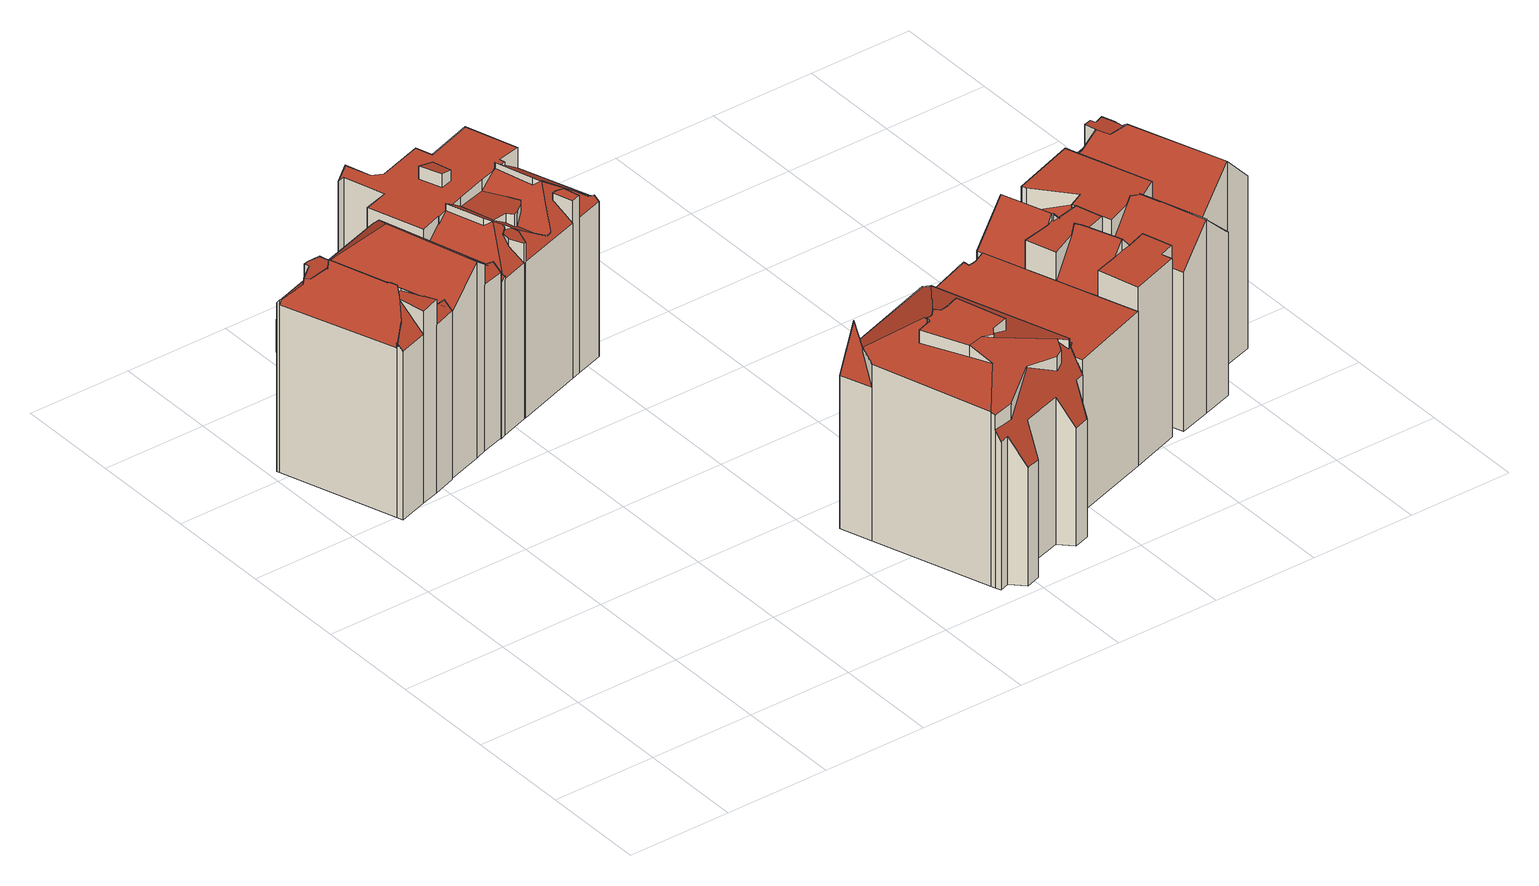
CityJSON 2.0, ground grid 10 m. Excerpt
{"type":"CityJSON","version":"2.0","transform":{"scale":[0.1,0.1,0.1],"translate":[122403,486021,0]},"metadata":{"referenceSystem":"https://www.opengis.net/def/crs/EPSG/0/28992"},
"CityObjects":{
"building1":{"type":"Building","attributes":{"aantal_verblijfsobjecten":4,"bouwjaar":1835,"gebruiksdoel":"woonfunctie","oppervlakte_max":109,"oppervlakte_min":60,"rdf_seealso":"http://bag.basisregistraties.overheid.nl/bag/id/pand/0363100012181710","rf_extrusion_mode":"standard","rf_force_lod11":false,"rf_h_ground":0.178,"rf_h_pc_98p":0,"rf_h_roof_50p":17.98,"rf_h_roof_70p":18.72,"rf_h_roof_max":19.82,"rf_h_roof_min":16.84,"rf_h_roof_ridge":19.92,"rf_is_glass_roof":false,"rf_nodata_frac":0.00843,"rf_nodata_r":0,"rf_pc_select":"PREFERRED_AND_LATEST","rf_pc_year":0,"rf_pointcloud_unusable":false,"rf_pt_density":17.29,"rf_ridgelines":4,"rf_rmse_lod22":0.392,"rf_roof_planes":8,"rf_roof_type":"slanted","rf_success":true,"rf_t_run":37,"rf_volume_lod22":1593.21,"status":"Pand in gebruik"},"children":["building1-1"]},
"building1-1":{"type":"BuildingPart","parents":["building1"],"geometry":[{"type":"Solid","lod":"2.2","boundaries":[[[[0,1,2,3,4,5,6,7,8,9]],[[10,11,12]],[[13,6,5,14]],[[15,7,6,13,16]],[[17,14,5,4,18]],[[19,8,7,15]],[[20,2,1,21]],[[22,23,3,2,20,24]],[[18,4,3,23]],[[25,9,8,19]],[[26,0,9,25]],[[27,28,29,30]],[[31,32,33]],[[34,35,36]],[[37,38,14,17]],[[39,40,41]],[[38,37,41]],[[24,20,42,43]],[[23,22,44]],[[40,39,44,45]],[[45,44,46,47,48]],[[48,47,35,34]],[[47,46,49,50]],[[51,52,53]],[[50,49,53]],[[30,29,54,55]],[[56,57,58]],[[43,42,59,60,61]],[[61,60,52,51]],[[60,59,32,31]],[[62,26,63]],[[21,1,0,26,62]],[[16,13,64]],[[65,66,57,56]],[[55,54,66,65]],[[67,68,11,10]],[[68,67,69]],[[69,70,28,27]],[[70,69,71]],[[44,39,41,37,17,18,23]],[[61,51,53,49,46,44,22,24,43]],[[36,67,10,12,56,58,72,64,13,14,38,41,40,45,48,34]],[[21,62,63,33,32,59,42,20]],[[69,27,30,55,65,56,12,11,68]],[[70,71,25,19,15,16,64,72,58,57,66,54,29,28]],[[71,69,67,36,35,47,50,53,52,60,31,33,63,26,25]]]],"semantics":{"surfaces":[{"type":"GroundSurface"},{"type":"WallSurface","on_footprint_edge":false},{"type":"WallSurface","on_footprint_edge":true},{"type":"RoofSurface","rf_azimuth":161.63,"rf_h_roof_50p":17.81,"rf_h_roof_70p":18.25,"rf_h_roof_max":19.17,"rf_h_roof_min":17.06,"rf_slope":43.12},{"type":"RoofSurface","rf_azimuth":227.54,"rf_h_roof_50p":19.29,"rf_h_roof_70p":19.3,"rf_h_roof_max":19.48,"rf_h_roof_min":19.17,"rf_slope":6.51},{"type":"RoofSurface","rf_azimuth":252.8,"rf_h_roof_50p":18.22,"rf_h_roof_70p":18.87,"rf_h_roof_max":20.17,"rf_h_roof_min":16.66,"rf_slope":39.99},{"type":"RoofSurface","rf_azimuth":161.63,"rf_h_roof_50p":17.51,"rf_h_roof_70p":17.81,"rf_h_roof_max":19.34,"rf_h_roof_min":17.07,"rf_slope":43.12},{"type":"RoofSurface","rf_azimuth":294.66,"rf_h_roof_50p":18.78,"rf_h_roof_70p":18.84,"rf_h_roof_max":19.83,"rf_h_roof_min":18.49,"rf_slope":12.15},{"type":"RoofSurface","rf_azimuth":342.24,"rf_h_roof_50p":17.06,"rf_h_roof_70p":17.41,"rf_h_roof_max":18.98,"rf_h_roof_min":16.43,"rf_slope":44.08},{"type":"RoofSurface","rf_azimuth":72.16,"rf_h_roof_50p":18.16,"rf_h_roof_70p":18.85,"rf_h_roof_max":20.17,"rf_h_roof_min":16.69,"rf_slope":41.41}],"values":[[0,1,2,2,2,2,2,2,2,2,2,1,1,1,1,1,1,1,1,1,1,1,1,1,1,1,1,1,1,1,1,2,1,1,1,1,1,1,1,3,4,5,6,7,8,9]]}}]},
"building2":{"type":"Building","attributes":{"aantal_verblijfsobjecten":4,"bouwjaar":1795,"gebruiksdoel":"woonfunctie","oppervlakte_max":136,"oppervlakte_min":72,"rdf_seealso":"http://bag.basisregistraties.overheid.nl/bag/id/pand/0363100012181711","rf_extrusion_mode":"standard","rf_force_lod11":false,"rf_h_ground":0.292,"rf_h_pc_98p":0,"rf_h_roof_50p":18.13,"rf_h_roof_70p":18.68,"rf_h_roof_max":19.71,"rf_h_roof_min":16.84,"rf_h_roof_ridge":19.74,"rf_is_glass_roof":false,"rf_nodata_frac":0,"rf_nodata_r":0,"rf_pc_select":"PREFERRED_AND_LATEST","rf_pc_year":0,"rf_pointcloud_unusable":false,"rf_pt_density":17.19,"rf_ridgelines":2,"rf_rmse_lod22":0.335,"rf_roof_planes":8,"rf_roof_type":"slanted","rf_success":true,"rf_t_run":27,"rf_volume_lod22":1567.51,"status":"Pand in gebruik"},"children":["building2-1"]},
"building2-1":{"type":"BuildingPart","parents":["building2"],"geometry":[{"type":"Solid","lod":"2.2","boundaries":[[[[73,74,75,76,77,78,79,80,81]],[[82,79,78,83]],[[84,80,79,82,85]],[[86,81,80,84]],[[87,77,76,88]],[[88,89,90]],[[91,92,93]],[[83,78,77,87]],[[94,86,92,91]],[[95,73,81,86,94]],[[85,82,96]],[[89,88,76,75,97]],[[97,75,74,98]],[[98,74,73,95]],[[83,87,88,90,99]],[[93,96,82,83,99,95,94,91]],[[96,93,92,86,84,85]],[[98,95,99,90,89,97]]]],"semantics":{"surfaces":[{"type":"GroundSurface"},{"type":"WallSurface","on_footprint_edge":true},{"type":"WallSurface","on_footprint_edge":false},{"type":"RoofSurface","rf_azimuth":342.46,"rf_h_roof_50p":17.35,"rf_h_roof_70p":17.93,"rf_h_roof_max":19.48,"rf_h_roof_min":16.35,"rf_slope":41.49},{"type":"RoofSurface","rf_azimuth":73.54,"rf_h_roof_50p":18.11,"rf_h_roof_70p":18.74,"rf_h_roof_max":19.91,"rf_h_roof_min":16.59,"rf_slope":39.36},{"type":"RoofSurface","rf_azimuth":158.53,"rf_h_roof_50p":17.48,"rf_h_roof_70p":17.8,"rf_h_roof_max":18.63,"rf_h_roof_min":16.92,"rf_slope":41.24},{"type":"RoofSurface","rf_azimuth":252.21,"rf_h_roof_50p":18.04,"rf_h_roof_70p":18.74,"rf_h_roof_max":19.91,"rf_h_roof_min":16.47,"rf_slope":39.51}],"values":[[0,1,1,1,1,2,2,1,2,1,2,1,1,1,3,4,5,6]]}}]},
"building3":{"type":"Building","attributes":{"aantal_verblijfsobjecten":15,"bouwjaar":1908,"gebruiksdoel":"industriefunctie,woonfunctie","oppervlakte_max":120,"oppervlakte_min":36,"rdf_seealso":"http://bag.basisregistraties.overheid.nl/bag/id/pand/0363100012180443","rf_extrusion_mode":"standard","rf_force_lod11":false,"rf_h_ground":0.207,"rf_h_pc_98p":0,"rf_h_roof_50p":17.47,"rf_h_roof_70p":17.75,"rf_h_roof_max":18.97,"rf_h_roof_min":3.4,"rf_h_roof_ridge":18.9,"rf_is_glass_roof":false,"rf_nodata_frac":0.0564,"rf_nodata_r":0,"rf_pc_select":"PREFERRED_AND_LATEST","rf_pc_year":0,"rf_pointcloud_unusable":false,"rf_pt_density":17.92,"rf_ridgelines":10,"rf_rmse_lod22":0.558,"rf_roof_planes":19,"rf_roof_type":"slanted","rf_success":true,"rf_t_run":104,"rf_volume_lod22":3526.05,"status":"Pand in gebruik"},"children":["building3-1"]},
"building3-1":{"type":"BuildingPart","parents":["building3"],"geometry":[{"type":"Solid","lod":"2.2","boundaries":[[[[100,101,102,103,104,105,106,107,108,109,110,111,112,113,114,115,116,117,118,119,120,121,122]],[[123,110,109,124]],[[125,111,110,123]],[[126,127,128,129]],[[124,109,108,130]],[[131,132,112,111,125]],[[133,134,132,131]],[[135,106,105,136]],[[137,103,102,138]],[[139,104,103,137]],[[136,105,104,139]],[[130,108,107,140]],[[140,107,106,135,141]],[[141,135,138,142]],[[143,100,122,144]],[[145,146,147]],[[148,119,118,149]],[[150,148,151]],[[152,121,120,153]],[[153,120,119,148,150]],[[154,155,156,157]],[[158,159,160]],[[161,162,160]],[[155,117,116,163]],[[164,113,112,132]],[[165,114,113,164,166]],[[167,168,169,170]],[[171,163,116,115,168,167]],[[168,115,114,165]],[[172,173,174,175]],[[170,169,176,177]],[[177,176,178,179]],[[180,181,182]],[[166,164,182]],[[183,149,118,117,155,154]],[[184,185,186]],[[187,188,189]],[[190,191,192]],[[193,194,192]],[[194,195,196]],[[181,180,197]],[[162,161,197]],[[157,156,198,199]],[[195,194,193,199]],[[144,122,121,152,200]],[[201,202,203]],[[199,198,203]],[[204,205,206,207]],[[189,188,205,204]],[[208,209,210]],[[211,212,213,210]],[[213,212,159,158]],[[202,201,214]],[[215,216,146,145]],[[217,218,216]],[[219,220,149,183]],[[191,190,220,219]],[[207,206,221,222]],[[200,152,223,224]],[[216,215,225]],[[185,226,225]],[[226,185,184,227,228]],[[228,227,229]],[[212,211,229]],[[209,208,134,133]],[[175,174,127,126]],[[224,223,218,217]],[[230,231,163,171]],[[222,221,232,233]],[[233,232,234]],[[142,138,102,101,235]],[[179,178,231,230]],[[129,128,173,172]],[[235,101,100,143]],[[138,135,136,139,137]],[[231,178,176,169,168,165,166,182,181,197,161,214,201,203,198,156,155,163]],[[191,219,183,154,157,199,193,192]],[[147,196,195,199,203,202,206,205,188,187,186,185,225,215,145]],[[234,232,221,206,202,214,161,160,159,212,229,227]],[[134,208,210,213,158,160,162,197,180,182,164,132]],[[218,223,152,153,150,151,147,146,216]],[[196,147,151,148,149,220,190,192,194]],[[233,234,227,184,186,187,189,204,207,222]],[[179,230,171,167,170,177]],[[129,172,175,126]],[[235,143,144,200,224,217,216,225,226,228,229,211,210,209,133,131,125,123,124,130,140,141,142],[173,128,127,174]]]],"semantics":{"surfaces":[{"type":"GroundSurface"},{"type":"WallSurface","on_footprint_edge":true},{"type":"WallSurface","on_footprint_edge":false},{"type":"RoofSurface","rf_azimuth":11.39,"rf_h_roof_50p":3.41,"rf_h_roof_70p":3.42,"rf_h_roof_max":17.88,"rf_h_roof_min":3.41,"rf_slope":0.174},{"type":"RoofSurface","rf_azimuth":161.13,"rf_h_roof_50p":16.57,"rf_h_roof_70p":17.16,"rf_h_roof_max":18.08,"rf_h_roof_min":15.75,"rf_slope":36.15},{"type":"RoofSurface","rf_azimuth":26.03,"rf_h_roof_50p":17.34,"rf_h_roof_70p":17.36,"rf_h_roof_max":17.42,"rf_h_roof_min":17.3,"rf_slope":5.13},{"type":"RoofSurface","rf_azimuth":73.32,"rf_h_roof_50p":17.24,"rf_h_roof_70p":17.75,"rf_h_roof_max":18.56,"rf_h_roof_min":15.65,"rf_slope":35.23},{"type":"RoofSurface","rf_azimuth":248.54,"rf_h_roof_50p":17.03,"rf_h_roof_70p":17.39,"rf_h_roof_max":18.47,"rf_h_roof_min":15.65,"rf_slope":33.23},{"type":"RoofSurface","rf_azimuth":72.24,"rf_h_roof_50p":16.8,"rf_h_roof_70p":17.38,"rf_h_roof_max":18.47,"rf_h_roof_min":15.55,"rf_slope":35.03},{"type":"RoofSurface","rf_azimuth":251.22,"rf_h_roof_50p":16.63,"rf_h_roof_70p":17.17,"rf_h_roof_max":18.56,"rf_h_roof_min":15.41,"rf_slope":34.62},{"type":"RoofSurface","rf_azimuth":161.13,"rf_h_roof_50p":16.74,"rf_h_roof_70p":17.19,"rf_h_roof_max":18,"rf_h_roof_min":15.81,"rf_slope":36.15},{"type":"RoofSurface","rf_azimuth":26.03,"rf_h_roof_50p":16.92,"rf_h_roof_70p":16.98,"rf_h_roof_max":17.77,"rf_h_roof_min":16.72,"rf_slope":5.13},{"type":"RoofSurface","rf_azimuth":109.55,"rf_h_roof_50p":17.7,"rf_h_roof_70p":17.7,"rf_h_roof_max":17.71,"rf_h_roof_min":17.69,"rf_slope":0.582},{"type":"RoofSurface","rf_azimuth":62.82,"rf_h_roof_50p":18.94,"rf_h_roof_70p":18.97,"rf_h_roof_max":19.08,"rf_h_roof_min":18.82,"rf_slope":9.3},{"type":"RoofSurface","rf_azimuth":109.54,"rf_h_roof_50p":17.81,"rf_h_roof_70p":17.83,"rf_h_roof_max":19.08,"rf_h_roof_min":17.72,"rf_slope":0.582}],"values":[[0,1,1,2,1,1,2,1,1,1,1,1,1,2,1,2,1,2,1,1,2,2,2,1,1,1,2,1,1,2,2,2,2,2,1,2,2,2,2,2,2,2,2,2,1,2,2,2,2,2,2,2,2,2,2,2,2,2,2,2,2,2,2,2,2,2,2,2,2,2,1,2,2,1,3,4,5,6,7,8,9,10,11,12,13,14]]}}]},
"building4":{"type":"Building","attributes":{"aantal_verblijfsobjecten":1,"bouwjaar":1873,"gebruiksdoel":"bijeenkomstfunctie","oppervlakte_max":833,"oppervlakte_min":833,"rdf_seealso":"http://bag.basisregistraties.overheid.nl/bag/id/pand/0363100012170288","rf_extrusion_mode":"standard","rf_force_lod11":false,"rf_h_ground":0.368,"rf_h_pc_98p":0,"rf_h_roof_50p":18.65,"rf_h_roof_70p":19.17,"rf_h_roof_max":20.22,"rf_h_roof_min":16.55,"rf_h_roof_ridge":19.96,"rf_is_glass_roof":false,"rf_nodata_frac":0.0373,"rf_nodata_r":0,"rf_pc_select":"PREFERRED_AND_LATEST","rf_pc_year":0,"rf_pointcloud_unusable":false,"rf_pt_density":17.4,"rf_ridgelines":8,"rf_rmse_lod22":0.36,"rf_roof_planes":17,"rf_roof_type":"slanted","rf_success":true,"rf_t_run":60,"rf_volume_lod22":3494.21,"status":"Pand in gebruik"},"children":["building4-1"]},
"building4-1":{"type":"BuildingPart","parents":["building4"],"geometry":[{"type":"Solid","lod":"2.2","boundaries":[[[[236,237,238,239,240,241,242,243,244,245,246,247,248,249,250,251,252,253]],[[254,252,251,255,256]],[[256,255,257,258]],[[259,247,246,260]],[[255,251,250,261]],[[262,249,248,263]],[[261,250,249,262]],[[264,265,266,267]],[[263,248,247,259]],[[260,246,245,268]],[[268,245,244,269]],[[270,243,242,271]],[[269,244,243,270]],[[272,238,237,273]],[[271,242,241,274]],[[275,276,277,278]],[[279,280,240,239,281]],[[274,241,240,280]],[[281,239,238,272]],[[282,283,284]],[[267,266,285,286]],[[258,257,287,288]],[[289,290,291,292]],[[293,291,294]],[[295,296,297,298]],[[299,300,296,295]],[[301,302,303,304]],[[304,303,290,289]],[[305,306,253,252,254]],[[307,308,309,310]],[[310,309,276,275]],[[311,312,313]],[[312,311,308,307]],[[292,291,293,300,299]],[[298,297,283,282]],[[286,285,314,315]],[[315,314,280,279]],[[278,277,316,317]],[[317,316,302,301]],[[318,236,253,306]],[[319,320,306,305]],[[321,273,237,236,318]],[[320,319,322]],[[273,321,322]],[[288,287,265,264]],[[288,264,267,286,311,313,282,284,254,256,258]],[[317,301,304,289,292,299,295,298,282,313,312,307,310,275,278]],[[320,322,321,318,306]],[[319,294,291,290,303,281,272,273,322]],[[294,319,305,254,284,283,297,296,300,293]],[[311,286,315,279,281,303,302,316,277,276,309,308]],[[265,287,257,255,261,262,263,259,260,268,269,270,271,274,280,314,285,266]]]],"semantics":{"surfaces":[{"type":"GroundSurface"},{"type":"WallSurface","on_footprint_edge":true},{"type":"WallSurface","on_footprint_edge":false},{"type":"RoofSurface","rf_azimuth":164.13,"rf_h_roof_50p":18.65,"rf_h_roof_70p":19.1,"rf_h_roof_max":20.32,"rf_h_roof_min":17.54,"rf_slope":28.32},{"type":"RoofSurface","rf_azimuth":325.09,"rf_h_roof_50p":20.18,"rf_h_roof_70p":20.18,"rf_h_roof_max":20.32,"rf_h_roof_min":20.17,"rf_slope":0.259},{"type":"RoofSurface","rf_azimuth":251.8,"rf_h_roof_50p":17.3,"rf_h_roof_70p":17.99,"rf_h_roof_max":19.35,"rf_h_roof_min":15.26,"rf_slope":65.19},{"type":"RoofSurface","rf_azimuth":340.9,"rf_h_roof_50p":18.19,"rf_h_roof_70p":18.58,"rf_h_roof_max":20.17,"rf_h_roof_min":17.28,"rf_slope":26.97},{"type":"RoofSurface","rf_azimuth":249.55,"rf_h_roof_50p":18.39,"rf_h_roof_70p":18.71,"rf_h_roof_max":20.19,"rf_h_roof_min":17.6,"rf_slope":20},{"type":"RoofSurface","rf_azimuth":71.92,"rf_h_roof_50p":18.48,"rf_h_roof_70p":18.8,"rf_h_roof_max":20.19,"rf_h_roof_min":17.85,"rf_slope":19.14},{"type":"RoofSurface","rf_azimuth":161.2,"rf_h_roof_50p":15.7,"rf_h_roof_70p":16.52,"rf_h_roof_max":18.63,"rf_h_roof_min":12.3,"rf_slope":62.15}],"values":[[0,1,2,1,1,1,1,2,1,1,1,1,1,1,1,2,1,1,1,2,2,2,2,2,2,2,2,2,1,2,2,2,2,2,2,2,2,2,2,1,2,1,2,2,2,3,4,5,6,7,8,9]]}}]},
"building5":{"type":"Building","attributes":{"aantal_verblijfsobjecten":1,"bouwjaar":1873,"gebruiksdoel":"woonfunctie","oppervlakte_max":446,"oppervlakte_min":446,"rdf_seealso":"http://bag.basisregistraties.overheid.nl/bag/id/pand/0363100012170294","rf_extrusion_mode":"standard","rf_force_lod11":false,"rf_h_ground":1.34,"rf_h_pc_98p":0,"rf_h_roof_50p":16.29,"rf_h_roof_70p":16.42,"rf_h_roof_max":16.64,"rf_h_roof_min":14.17,"rf_h_roof_ridge":16.09,"rf_is_glass_roof":false,"rf_nodata_frac":0.105,"rf_nodata_r":0,"rf_pc_select":"_HIGHEST_YET_INSUFFICIENT_COVERAGE","rf_pc_year":0,"rf_pointcloud_unusable":false,"rf_pt_density":17.16,"rf_ridgelines":3,"rf_rmse_lod22":0.543,"rf_roof_planes":9,"rf_roof_type":"slanted","rf_success":true,"rf_t_run":24,"rf_volume_lod22":1873.97,"status":"Pand in gebruik"},"children":["building5-1"]},
"building5-1":{"type":"BuildingPart","parents":["building5"],"geometry":[{"type":"Solid","lod":"2.2","boundaries":[[[[323,324,325,326,327,328,329,330]],[[331,332,333,334]],[[334,333,326,325,335]],[[336,327,326,333]],[[337,330,329,338]],[[339,324,323,340]],[[335,325,324,339]],[[341,342,343,344]],[[342,328,327,336]],[[338,329,328,342,341]],[[345,346,340,347]],[[347,340,323,330,337]],[[344,343,332,331]],[[346,345,348]],[[348,345,347,337,338,341,344,331,334,335]],[[332,343,342,336,333]],[[346,348,335,339,340]]]],"semantics":{"surfaces":[{"type":"GroundSurface"},{"type":"WallSurface","on_footprint_edge":false},{"type":"WallSurface","on_footprint_edge":true},{"type":"RoofSurface","rf_azimuth":268.5,"rf_h_roof_50p":16.39,"rf_h_roof_70p":16.43,"rf_h_roof_max":16.86,"rf_h_roof_min":16.24,"rf_slope":1.61},{"type":"RoofSurface","rf_azimuth":341.54,"rf_h_roof_50p":14.67,"rf_h_roof_70p":15.05,"rf_h_roof_max":16.41,"rf_h_roof_min":13.91,"rf_slope":67.34},{"type":"RoofSurface","rf_azimuth":251.25,"rf_h_roof_50p":14.79,"rf_h_roof_70p":15.73,"rf_h_roof_max":16.86,"rf_h_roof_min":12.73,"rf_slope":64.53}],"values":[[0,1,2,2,2,2,2,1,2,2,1,2,1,1,3,4,5]]}}]},
"building6":{"type":"Building","attributes":{"aantal_verblijfsobjecten":3,"bouwjaar":1807,"gebruiksdoel":"woonfunctie","oppervlakte_max":220,"oppervlakte_min":60,"rdf_seealso":"http://bag.basisregistraties.overheid.nl/bag/id/pand/0363100012180926","rf_extrusion_mode":"standard","rf_force_lod11":false,"rf_h_ground":1.31,"rf_h_pc_98p":0,"rf_h_roof_50p":18.86,"rf_h_roof_70p":19.2,"rf_h_roof_max":19.96,"rf_h_roof_min":16.7,"rf_h_roof_ridge":20.1,"rf_is_glass_roof":false,"rf_nodata_frac":0.204,"rf_nodata_r":0,"rf_pc_select":"_HIGHEST_YET_INSUFFICIENT_COVERAGE","rf_pc_year":0,"rf_pointcloud_unusable":false,"rf_pt_density":17.36,"rf_ridgelines":2,"rf_rmse_lod22":0.384,"rf_roof_planes":5,"rf_roof_type":"slanted","rf_success":true,"rf_t_run":22,"rf_volume_lod22":1735.02,"status":"Pand in gebruik"},"children":["building6-1"]},
"building6-1":{"type":"BuildingPart","parents":["building6"],"geometry":[{"type":"Solid","lod":"2.2","boundaries":[[[[349,350,351,327,352,353,354,355,356,357,358,359,329]],[[360,352,327,361]],[[362,329,359,363]],[[363,359,358,364]],[[365,366,367]],[[368,369,367]],[[370,371,349,329,362]],[[372,353,352,360]],[[364,358,357,373]],[[373,357,356,366,365]],[[366,356,355,374]],[[375,376,377]],[[374,378,377]],[[379,354,353,372]],[[378,374,355,354,379,380]],[[361,327,351,381]],[[382,381,351,350,383,384]],[[383,350,349,371]],[[385,386,387]],[[384,383,387]],[[381,382,388]],[[376,375,386,385]],[[389,390,391]],[[380,379,391]],[[369,368,392]],[[371,370,392]],[[393,394,390,389]],[[388,394,393]],[[374,377,376,368,367,366]],[[369,392,370,362,363,364,373,365,367]],[[394,388,382,384,387,386,375,377,378,380,391,390]],[[371,392,368,376,385,387,383]],[[393,360,361,381,388]],[[360,393,389,391,379,372]]]],"semantics":{"surfaces":[{"type":"GroundSurface"},{"type":"WallSurface","on_footprint_edge":true},{"type":"WallSurface","on_footprint_edge":false},{"type":"RoofSurface","rf_azimuth":70.11,"rf_h_roof_50p":18.41,"rf_h_roof_70p":19.05,"rf_h_roof_max":20.36,"rf_h_roof_min":16.46,"rf_slope":48.06},{"type":"RoofSurface","rf_azimuth":170.25,"rf_h_roof_50p":18.97,"rf_h_roof_70p":18.99,"rf_h_roof_max":19.74,"rf_h_roof_min":18.88,"rf_slope":2.16},{"type":"RoofSurface","rf_azimuth":170.25,"rf_h_roof_50p":19.24,"rf_h_roof_70p":19.26,"rf_h_roof_max":20.09,"rf_h_roof_min":19.18,"rf_slope":2.16},{"type":"RoofSurface","rf_azimuth":253.65,"rf_h_roof_50p":18.42,"rf_h_roof_70p":19.18,"rf_h_roof_max":20.36,"rf_h_roof_min":16.21,"rf_slope":46.17},{"type":"RoofSurface","rf_azimuth":251.13,"rf_h_roof_50p":18.36,"rf_h_roof_70p":19.19,"rf_h_roof_max":20.37,"rf_h_roof_min":16.19,"rf_slope":46.36},{"type":"RoofSurface","rf_azimuth":71.95,"rf_h_roof_50p":18.26,"rf_h_roof_70p":18.97,"rf_h_roof_max":20.37,"rf_h_roof_min":16.5,"rf_slope":47.96}],"values":[[0,1,1,1,2,2,1,1,1,1,1,2,2,1,1,1,1,1,2,2,2,2,2,2,2,2,2,2,3,4,5,6,7,8]]}}]},
"building7":{"type":"Building","attributes":{"aantal_verblijfsobjecten":4,"bouwjaar":1813,"gebruiksdoel":"woonfunctie","oppervlakte_max":152,"oppervlakte_min":75,"rdf_seealso":"http://bag.basisregistraties.overheid.nl/bag/id/pand/0363100012180927","rf_extrusion_mode":"standard","rf_force_lod11":false,"rf_h_ground":1.01,"rf_h_pc_98p":0,"rf_h_roof_50p":18.96,"rf_h_roof_70p":19.19,"rf_h_roof_max":19.99,"rf_h_roof_min":16.91,"rf_h_roof_ridge":20.07,"rf_is_glass_roof":false,"rf_nodata_frac":0.0718,"rf_nodata_r":0,"rf_pc_select":"_HIGHEST_YET_INSUFFICIENT_COVERAGE","rf_pc_year":0,"rf_pointcloud_unusable":false,"rf_pt_density":16.15,"rf_ridgelines":8,"rf_rmse_lod22":0.535,"rf_roof_planes":7,"rf_roof_type":"slanted","rf_success":true,"rf_t_run":27,"rf_volume_lod22":1791.81,"status":"Pand in gebruik"},"children":["building7-1"]},
"building7-1":{"type":"BuildingPart","parents":["building7"],"geometry":[{"type":"Solid","lod":"2.2","boundaries":[[[[395,396,397,398,399,400,401,402,403]],[[404,403,402,405]],[[405,402,401,406,407]],[[408,409,410,411]],[[409,397,396,412]],[[413,398,397,409,408]],[[414,399,398,413]],[[407,406,415,416]],[[406,401,400,417]],[[416,415,417,418]],[[419,420,421]],[[422,414,421]],[[423,424,420,419]],[[425,426,427]],[[424,423,428,427]],[[426,425,395,403,404]],[[412,396,395,425]],[[411,410,429]],[[428,423,429]],[[418,417,400,399,414,422]],[[417,415,406]],[[411,429,423,419,421,414,413,408]],[[428,429,410,409,412,425,427]],[[418,422,421,420,424,427,426,404,405,407,416]]]],"semantics":{"surfaces":[{"type":"GroundSurface"},{"type":"WallSurface","on_footprint_edge":true},{"type":"WallSurface","on_footprint_edge":false},{"type":"RoofSurface","rf_azimuth":251.52,"rf_h_roof_50p":17.54,"rf_h_roof_70p":19.16,"rf_h_roof_max":19.19,"rf_h_roof_min":16.75,"rf_slope":44.98},{"type":"RoofSurface","rf_azimuth":251.52,"rf_h_roof_50p":18.64,"rf_h_roof_70p":19.27,"rf_h_roof_max":20.38,"rf_h_roof_min":16.74,"rf_slope":44.98},{"type":"RoofSurface","rf_azimuth":71.45,"rf_h_roof_50p":18.35,"rf_h_roof_70p":18.97,"rf_h_roof_max":20.38,"rf_h_roof_min":16.8,"rf_slope":44.36},{"type":"RoofSurface","rf_azimuth":254.99,"rf_h_roof_50p":19.24,"rf_h_roof_70p":19.27,"rf_h_roof_max":19.9,"rf_h_roof_min":19.15,"rf_slope":1.43}],"values":[[0,1,1,2,1,1,1,2,1,2,2,2,2,2,2,1,1,2,2,1,3,4,5,6]]}}]},
"building8":{"type":"Building","attributes":{"aantal_verblijfsobjecten":4,"bouwjaar":1811,"gebruiksdoel":"woonfunctie","oppervlakte_max":140,"oppervlakte_min":61,"rdf_seealso":"http://bag.basisregistraties.overheid.nl/bag/id/pand/0363100012170292","rf_extrusion_mode":"standard","rf_force_lod11":false,"rf_h_ground":0.934,"rf_h_pc_98p":0,"rf_h_roof_50p":19.09,"rf_h_roof_70p":19.83,"rf_h_roof_max":20.86,"rf_h_roof_min":17.67,"rf_h_roof_ridge":20.87,"rf_is_glass_roof":false,"rf_nodata_frac":0.0782,"rf_nodata_r":0,"rf_pc_select":"_HIGHEST_YET_INSUFFICIENT_COVERAGE","rf_pc_year":0,"rf_pointcloud_unusable":false,"rf_pt_density":16.21,"rf_ridgelines":1,"rf_rmse_lod22":0.167,"rf_roof_planes":4,"rf_roof_type":"slanted","rf_success":true,"rf_t_run":20,"rf_volume_lod22":1624.1,"status":"Pand in gebruik"},"children":["building8-1"]},
"building8-1":{"type":"BuildingPart","parents":["building8"],"geometry":[{"type":"Solid","lod":"2.2","boundaries":[[[[430,431,432,433,434,435,436,437,438]],[[439,440,441]],[[440,439,442]],[[443,430,438,444]],[[445,436,435,446]],[[446,447,448]],[[447,446,435,434,449]],[[450,451,452,453]],[[449,434,433,454]],[[455,456,454,457]],[[457,454,433,432,451,450]],[[444,438,437,458]],[[458,437,436,445]],[[459,460,461,462]],[[462,461,456,455]],[[460,459,463]],[[451,432,431,464]],[[464,431,430,443]],[[453,452,465]],[[463,459,442,439,458,445,446,448]],[[460,463,448,447,449,454,456,461]],[[453,441,440,442,459,462,455,457,450]],[[465,452,451,464]],[[453,465,464,443,444,458,439,441]]]],"semantics":{"surfaces":[{"type":"GroundSurface"},{"type":"WallSurface","on_footprint_edge":false},{"type":"WallSurface","on_footprint_edge":true},{"type":"RoofSurface","rf_azimuth":70.86,"rf_h_roof_50p":19.1,"rf_h_roof_70p":19.84,"rf_h_roof_max":21.14,"rf_h_roof_min":17.5,"rf_slope":46.14},{"type":"RoofSurface","rf_azimuth":342.68,"rf_h_roof_50p":17.93,"rf_h_roof_70p":18.65,"rf_h_roof_max":19.87,"rf_h_roof_min":17.52,"rf_slope":40.57},{"type":"RoofSurface","rf_azimuth":82.08,"rf_h_roof_50p":19.92,"rf_h_roof_70p":19.95,"rf_h_roof_max":21.07,"rf_h_roof_min":19.84,"rf_slope":4.14},{"type":"RoofSurface","rf_azimuth":342.67,"rf_h_roof_50p":17.98,"rf_h_roof_70p":18.26,"rf_h_roof_max":18.52,"rf_h_roof_min":17.57,"rf_slope":40.57},{"type":"RoofSurface","rf_azimuth":252.03,"rf_h_roof_50p":19.14,"rf_h_roof_70p":19.9,"rf_h_roof_max":21.14,"rf_h_roof_min":17.34,"rf_slope":43.19}],"values":[[0,1,1,2,2,1,2,1,2,1,2,2,2,1,1,1,2,2,1,3,4,5,6,7]]}}]}
},
"vertices":[
[112,424,2],[114,416,2],[92,408,2],[75,403,2],[47,394,2],[45,400,2],[9,509,2],[8,512,2],[75,535,2],[76,532,2],[48,496,195],[48,496,189],[35,502,186],[9,509,167],[45,400,169],[8,512,168],[9,509,172],[45,400,174],[47,394,168],[75,535,167],[92,408,168],[114,416,168],[75,403,191],[75,403,168],[92,408,193],[76,532,170],[112,424,169],[58,520,189],[58,520,176],[48,523,169],[48,523,186],[90,421,188],[90,421,179],[102,423,177],[71,442,200],[71,442,198],[69,447,199],[46,400,174],[46,400,170],[59,412,181],[59,412,183],[54,408,178],[87,417,177],[87,417,193],[69,428,192],[69,428,195],[73,436,193],[73,436,198],[73,436,200],[76,435,194],[76,435,196],[86,418,193],[86,418,192],[84,422,193],[44,522,170],[44,522,186],[32,507,185],[32,507,180],[29,504,182],[87,418,178],[87,418,192],[87,418,193],[112,424,176],[104,422,176],[12,511,170],[45,517,186],[45,517,174],[52,500,199],[52,500,189],[60,507,190],[60,507,188],[64,510,186],[28,504,181],
[148,427,3],[114,416,3],[75,535,3],[78,536,3],[142,557,3],[144,552,3],[179,446,3],[181,438,3],[159,431,3],[179,446,168],[144,552,171],[181,438,166],[179,446,173],[159,431,167],[142,557,166],[78,536,167],[78,536,168],[79,534,168],[151,444,190],[151,444,181],[160,449,182],[159,431,187],[148,427,196],[169,445,175],[75,535,166],[114,416,166],[122,514,197],
[164,571,2],[151,609,2],[144,607,2],[127,602,2],[112,648,2],[150,661,2],[163,622,2],[171,599,2],[181,594,2],[224,608,2],[229,592,2],[275,608,2],[291,559,2],[315,488,2],[316,483,2],[289,474,2],[280,471,2],[215,449,2],[213,449,2],[187,440,2],[181,438,2],[158,511,2],[140,563,2],[229,592,178],[224,608,178],[275,608,178],[199,571,191],[199,571,178],[207,550,178],[207,550,191],[181,594,178],[291,559,177],[291,559,157],[269,554,177],[269,554,173],[163,622,34],[150,661,34],[127,602,34],[144,607,34],[112,648,34],[171,599,178],[163,622,179],[144,607,179],[164,571,178],[140,563,179],[200,486,185],[200,486,178],[207,483,181],[187,440,156],[213,449,156],[187,440,159],[186,443,159],[158,511,155],[181,438,155],[215,449,175],[215,449,156],[222,468,167],[222,468,173],[268,509,184],[268,509,177],[274,506,180],[274,505,181],[274,505,180],[280,471,155],[315,488,157],[316,483,155],[315,488,159],[289,474,177],[289,474,155],[287,482,161],[287,482,177],[280,471,177],[218,553,189],[218,553,178],[214,572,178],[214,572,188],[285,490,168],[285,490,177],[278,491,170],[278,491,177],[309,488,161],[309,488,160],[310,488,160],[213,449,175],[209,529,169],[209,529,170],[217,497,171],[217,495,171],[231,497,162],[231,497,171],[209,472,173],[209,472,174],[210,473,173],[215,477,173],[215,477,175],[215,477,177],[214,479,177],[300,493,166],[221,475,172],[221,475,173],[158,511,178],[249,465,159],[249,465,156],[229,472,168],[236,491,171],[236,491,159],[240,493,157],[240,493,171],[270,549,174],[270,549,177],[265,548,177],[257,545,177],[257,545,179],[257,545,184],[254,467,159],[189,522,185],[189,522,178],[179,518,178],[179,518,171],[208,463,174],[208,463,167],[249,500,164],[249,500,170],[179,519,171],[179,519,178],[199,525,178],[209,529,178],[239,539,167],[239,539,178],[254,544,177],[274,490,177],[274,490,170],[254,507,168],[254,507,169],[249,519,168],[151,609,179],
[319,166,4],[338,172,4],[432,203,4],[435,195,4],[478,66,4],[482,54,4],[473,51,4],[471,34,4],[456,29,4],[444,41,4],[406,29,4],[404,12,4],[390,7,4],[378,19,4],[369,16,4],[367,21,4],[366,25,4],[329,136,4],[366,25,176],[367,21,160],[367,21,174],[388,27,158],[388,27,174],[404,12,120],[406,29,149],[369,16,150],[378,19,150],[390,7,121],[455,53,178],[455,53,164],[462,57,166],[462,57,179],[444,41,149],[456,29,120],[471,34,120],[473,51,148],[432,203,175],[338,172,174],[482,54,148],[434,94,202],[434,94,190],[420,142,190],[420,142,202],[478,66,179],[478,66,173],[435,195,179],[387,81,202],[387,81,191],[396,62,191],[466,67,181],[466,67,183],[423,52,181],[423,52,182],[390,135,202],[390,135,201],[387,134,200],[387,134,202],[387,134,197],[386,140,198],[383,129,202],[383,129,195],[368,124,189],[368,124,202],[384,134,202],[384,134,196],[400,136,202],[400,136,197],[395,141,198],[395,141,202],[329,136,178],[329,136,155],[415,86,202],[415,86,198],[417,89,197],[417,89,202],[412,82,199],[412,82,202],[403,85,202],[475,64,171],[475,64,180],[407,137,195],[407,137,202],[319,166,155],[334,155,182],[334,155,177],[338,172,198],[335,157,181],
[475,73,13],[432,203,13],[446,208,13],[490,223,13],[508,229,13],[510,224,13],[558,79,13],[482,54,13],[491,217,164],[491,217,158],[490,223,143],[490,223,164],[446,208,162],[508,229,143],[482,54,163],[558,79,165],[432,203,132],[475,73,130],[510,224,164],[510,224,156],[498,218,161],[498,218,164],[487,76,163],[487,76,155],[475,73,163],[490,79,163],
[546,117,13],[533,156,13],[523,184,13],[541,240,13],[569,249,13],[586,198,13],[594,174,13],[607,137,13],[616,110,13],[602,105,13],[605,95,13],[541,240,200],[508,229,164],[558,79,189],[605,95,189],[602,105,189],[607,137,190],[607,137,168],[588,130,190],[579,128,201],[579,128,190],[546,117,190],[546,117,165],[569,249,168],[616,110,189],[594,174,167],[567,165,192],[567,165,200],[573,167,192],[594,174,192],[586,198,167],[586,198,193],[523,184,163],[523,184,193],[533,156,163],[533,156,192],[564,172,199],[564,172,192],[558,168,192],[551,190,193],[558,192,200],[558,192,193],[564,193,193],[569,124,190],[557,193,200],[557,193,193],
[656,188,10],[680,118,10],[651,109,10],[620,99,10],[597,165,10],[585,203,10],[571,245,10],[569,249,10],[629,269,10],[629,269,193],[569,249,191],[571,245,168],[571,245,191],[651,109,201],[651,109,200],[638,149,200],[638,149,201],[680,118,171],[620,99,167],[597,165,168],[599,210,183],[599,210,192],[585,203,168],[585,203,192],[625,177,198],[625,177,192],[620,175,192],[597,165,192],[630,171,200],[630,171,192],[656,188,171],[656,188,193],[637,176,193],[630,171,201],[632,166,201],
[629,269,9],[634,271,9],[656,278,9],[664,281,9],[692,291,9],[693,287,9],[735,163,9],[707,154,9],[672,142,9],[676,247,209],[676,247,199],[664,254,200],[681,261,198],[629,269,174],[672,142,175],[735,163,179],[693,287,178],[693,287,180],[691,286,180],[692,291,177],[656,278,200],[656,278,178],[659,267,188],[659,267,200],[664,281,178],[666,276,199],[666,276,182],[664,281,199],[707,154,210],[679,269,199],[679,269,192],[675,280,182],[675,280,199],[685,271,191],[634,271,178],[643,266,185]
]}
